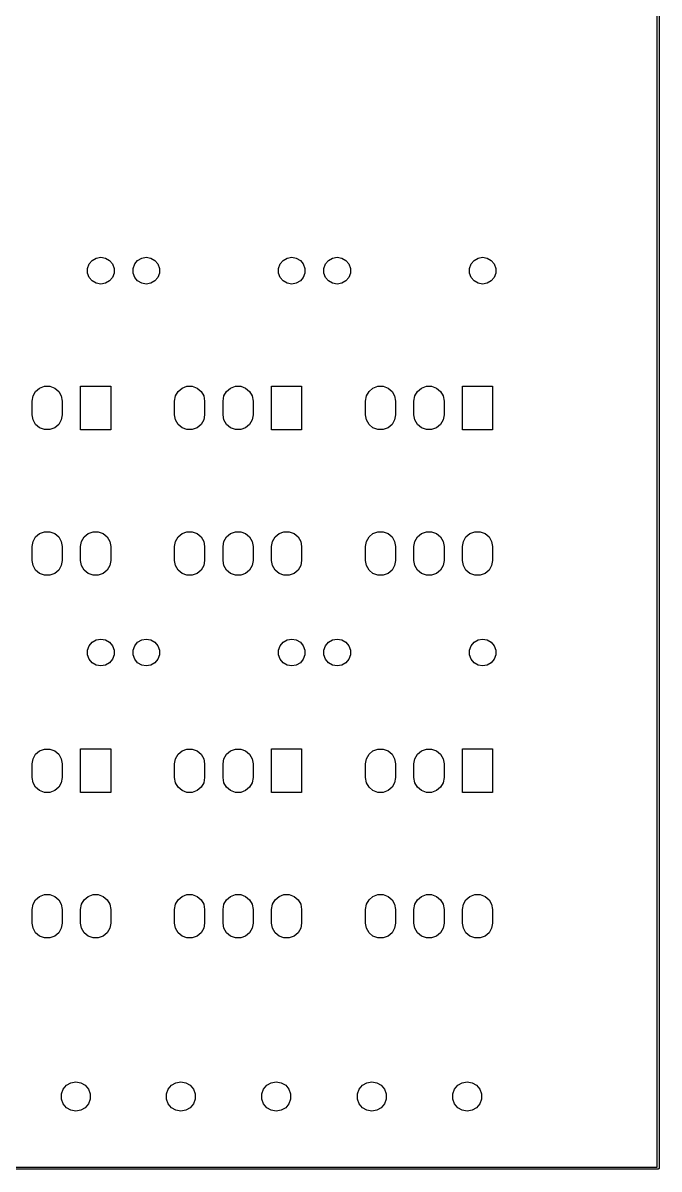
# Model space of a CAD drawing. Extents: x 10 to 287, y -200 to -10.
# Drawn here: x 178.7 to 212.1, y -130.1 to -70 of the extents above; entities that cross this region are included whole.
import ezdxf

# ---------------------------------------------------------------- set-up
doc = ezdxf.new("R2010")
doc.units = 0
doc.header["$MEASUREMENT"] = 0
doc.layers.add('BLACK', color=7, linetype='CONTINUOUS')

msp = doc.modelspace()

# ---------------------------------------------------------------- linework, layer by layer
at = {"layer": 'Black'}
for p, q in [((212.05, -30), (212.05, -130)), ((211.95, -129.95), (211.95, -30.05)), ((182.119, -82.8782), (182.203, -82.6494)), ((182.203, -82.6494), (182.359, -82.4629)), ((182.359, -82.4629), (182.57, -82.3411)), ((182.57, -82.3411), (182.81, -82.2988)), ((182.81, -82.2988), (183.05, -82.3411)), ((183.05, -82.3411), (183.261, -82.4629)), ((183.261, -82.4629), (183.417, -82.6494)), ((183.417, -82.6494), (183.501, -82.8782)), ((184.499, -82.8782), (184.583, -82.6494)), ((184.583, -82.6494), (184.739, -82.4629)), ((184.739, -82.4629), (184.95, -82.3411)), ((184.95, -82.3411), (185.19, -82.2988)), ((185.19, -82.2988), (185.43, -82.3411)), ((185.43, -82.3411), (185.641, -82.4629)), ((185.641, -82.4629), (185.797, -82.6494)), ((185.797, -82.6494), (185.881, -82.8782)), ((192.119, -82.8782), (192.203, -82.6494)), ((192.203, -82.6494), (192.359, -82.4629)), ((192.359, -82.4629), (192.57, -82.3411)), ((192.57, -82.3411), (192.81, -82.2988)), ((192.81, -82.2988), (193.05, -82.3411)), ((193.05, -82.3411), (193.261, -82.4629)), ((193.261, -82.4629), (193.417, -82.6494)), ((193.417, -82.6494), (193.501, -82.8782)), ((194.499, -82.8782), (194.583, -82.6494)), ((194.583, -82.6494), (194.739, -82.4629)), ((194.739, -82.4629), (194.95, -82.3411)), ((194.95, -82.3411), (195.19, -82.2988)), ((195.19, -82.2988), (195.43, -82.3411)), ((195.43, -82.3411), (195.641, -82.4629)), ((195.641, -82.4629), (195.797, -82.6494)), ((195.797, -82.6494), (195.881, -82.8782)), ((202.119, -82.8782), (202.203, -82.6494)), ((202.203, -82.6494), (202.359, -82.4629)), ((202.359, -82.4629), (202.57, -82.3411)), ((202.57, -82.3411), (202.81, -82.2988)), ((202.81, -82.2988), (203.05, -82.3411)), ((203.05, -82.3411), (203.261, -82.4629)), ((203.261, -82.4629), (203.417, -82.6494)), ((203.417, -82.6494), (203.501, -82.8782)), ((182.119, -83.1218), (182.119, -82.8782)), ((182.203, -83.3506), (182.119, -83.1218)), ((182.359, -83.5371), (182.203, -83.3506)), ((183.417, -83.3506), (183.261, -83.5371)), ((183.501, -83.1218), (183.417, -83.3506)), ((183.501, -82.8782), (183.501, -83.1218)), ((184.499, -83.1218), (184.499, -82.8782)), ((184.583, -83.3506), (184.499, -83.1218)), ((184.739, -83.5371), (184.583, -83.3506)), ((185.797, -83.3506), (185.641, -83.5371)), ((185.881, -83.1218), (185.797, -83.3506)), ((185.881, -82.8782), (185.881, -83.1218)), ((192.119, -83.1218), (192.119, -82.8782)), ((192.203, -83.3506), (192.119, -83.1218)), ((192.359, -83.5371), (192.203, -83.3506)), ((193.417, -83.3506), (193.261, -83.5371)), ((193.501, -83.1218), (193.417, -83.3506)), ((193.501, -82.8782), (193.501, -83.1218)), ((194.499, -83.1218), (194.499, -82.8782)), ((194.583, -83.3506), (194.499, -83.1218)), ((194.739, -83.5371), (194.583, -83.3506)), ((195.797, -83.3506), (195.641, -83.5371)), ((195.881, -83.1218), (195.797, -83.3506)), ((195.881, -82.8782), (195.881, -83.1218)), ((202.119, -83.1218), (202.119, -82.8782)), ((202.203, -83.3506), (202.119, -83.1218)), ((202.359, -83.5371), (202.203, -83.3506)), ((203.417, -83.3506), (203.261, -83.5371)), ((203.501, -83.1218), (203.417, -83.3506)), ((203.501, -82.8782), (203.501, -83.1218)), ((182.57, -83.6589), (182.359, -83.5371)), ((182.81, -83.7012), (182.57, -83.6589)), ((183.05, -83.6589), (182.81, -83.7012)), ((183.261, -83.5371), (183.05, -83.6589)), ((184.95, -83.6589), (184.739, -83.5371)), ((185.19, -83.7012), (184.95, -83.6589)), ((185.43, -83.6589), (185.19, -83.7012)), ((185.641, -83.5371), (185.43, -83.6589)), ((192.57, -83.6589), (192.359, -83.5371)), ((192.81, -83.7012), (192.57, -83.6589)), ((193.05, -83.6589), (192.81, -83.7012)), ((193.261, -83.5371), (193.05, -83.6589)), ((194.95, -83.6589), (194.739, -83.5371)), ((195.19, -83.7012), (194.95, -83.6589)), ((195.43, -83.6589), (195.19, -83.7012)), ((195.641, -83.5371), (195.43, -83.6589)), ((202.57, -83.6589), (202.359, -83.5371)), ((202.81, -83.7012), (202.57, -83.6589)), ((203.05, -83.6589), (202.81, -83.7012)), ((203.261, -83.5371), (203.05, -83.6589)), ((179.26, -89.5607), (179.397, -89.3239)), ((179.397, -89.3239), (179.606, -89.1481)), ((179.606, -89.1481), (179.863, -89.0546)), ((179.863, -89.0546), (180.137, -89.0546)), ((180.137, -89.0546), (180.394, -89.1481)), ((180.394, -89.1481), (180.603, -89.3239)), ((180.603, -89.3239), (180.74, -89.5607)), ((181.753, -91.333), (181.753, -89.047)), ((181.753, -89.047), (183.327, -89.047)), ((183.327, -89.047), (183.327, -91.333)), ((186.72, -89.5607), (186.857, -89.3239)), ((186.857, -89.3239), (187.066, -89.1481)), ((187.066, -89.1481), (187.323, -89.0546)), ((187.323, -89.0546), (187.597, -89.0546)), ((187.597, -89.0546), (187.854, -89.1481)), ((187.854, -89.1481), (188.063, -89.3239)), ((188.063, -89.3239), (188.2, -89.5607)), ((189.26, -89.5607), (189.397, -89.3239)), ((189.397, -89.3239), (189.606, -89.1481)), ((189.606, -89.1481), (189.863, -89.0546)), ((189.863, -89.0546), (190.137, -89.0546)), ((190.137, -89.0546), (190.394, -89.1481)), ((190.394, -89.1481), (190.603, -89.3239)), ((190.603, -89.3239), (190.74, -89.5607)), ((191.753, -91.333), (191.753, -89.047)), ((191.753, -89.047), (193.327, -89.047)), ((193.327, -89.047), (193.327, -91.333)), ((196.72, -89.5607), (196.857, -89.3239)), ((196.857, -89.3239), (197.066, -89.1481)), ((197.066, -89.1481), (197.323, -89.0546)), ((197.323, -89.0546), (197.597, -89.0546)), ((197.597, -89.0546), (197.854, -89.1481)), ((197.854, -89.1481), (198.063, -89.3239)), ((198.063, -89.3239), (198.2, -89.5607)), ((199.26, -89.5607), (199.397, -89.3239)), ((199.397, -89.3239), (199.606, -89.1481)), ((199.606, -89.1481), (199.863, -89.0546)), ((199.863, -89.0546), (200.137, -89.0546)), ((200.137, -89.0546), (200.394, -89.1481)), ((200.394, -89.1481), (200.603, -89.3239)), ((200.603, -89.3239), (200.74, -89.5607)), ((201.753, -91.333), (201.753, -89.047)), ((201.753, -89.047), (203.327, -89.047)), ((203.327, -89.047), (203.327, -91.333)), ((179.213, -89.83), (179.26, -89.5607)), ((179.213, -90.55), (179.213, -89.83)), ((180.74, -89.5607), (180.787, -89.83)), ((180.787, -89.83), (180.787, -90.55)), ((186.673, -89.83), (186.72, -89.5607)), ((186.673, -90.55), (186.673, -89.83)), ((188.2, -89.5607), (188.247, -89.83)), ((188.247, -89.83), (188.247, -90.55)), ((189.213, -89.83), (189.26, -89.5607)), ((189.213, -90.55), (189.213, -89.83)), ((190.74, -89.5607), (190.787, -89.83)), ((190.787, -89.83), (190.787, -90.55)), ((196.673, -89.83), (196.72, -89.5607)), ((196.673, -90.55), (196.673, -89.83)), ((198.2, -89.5607), (198.247, -89.83)), ((198.247, -89.83), (198.247, -90.55)), ((199.213, -89.83), (199.26, -89.5607)), ((199.213, -90.55), (199.213, -89.83)), ((200.74, -89.5607), (200.787, -89.83)), ((200.787, -89.83), (200.787, -90.55)), ((179.26, -90.8193), (179.213, -90.55)), ((180.787, -90.55), (180.74, -90.8193)), ((186.72, -90.8193), (186.673, -90.55)), ((188.247, -90.55), (188.2, -90.8193)), ((189.26, -90.8193), (189.213, -90.55)), ((190.787, -90.55), (190.74, -90.8193)), ((196.72, -90.8193), (196.673, -90.55)), ((198.247, -90.55), (198.2, -90.8193)), ((199.26, -90.8193), (199.213, -90.55)), ((200.787, -90.55), (200.74, -90.8193)), ((179.397, -91.0561), (179.26, -90.8193)), ((179.606, -91.2319), (179.397, -91.0561)), ((179.863, -91.3254), (179.606, -91.2319)), ((180.394, -91.2319), (180.137, -91.3254)), ((180.603, -91.0561), (180.394, -91.2319)), ((180.74, -90.8193), (180.603, -91.0561)), ((186.857, -91.0561), (186.72, -90.8193)), ((187.066, -91.2319), (186.857, -91.0561)), ((187.323, -91.3254), (187.066, -91.2319)), ((187.854, -91.2319), (187.597, -91.3254)), ((188.063, -91.0561), (187.854, -91.2319)), ((188.2, -90.8193), (188.063, -91.0561)), ((189.397, -91.0561), (189.26, -90.8193)), ((189.606, -91.2319), (189.397, -91.0561)), ((189.863, -91.3254), (189.606, -91.2319)), ((190.394, -91.2319), (190.137, -91.3254)), ((190.603, -91.0561), (190.394, -91.2319)), ((190.74, -90.8193), (190.603, -91.0561)), ((196.857, -91.0561), (196.72, -90.8193)), ((197.066, -91.2319), (196.857, -91.0561)), ((197.323, -91.3254), (197.066, -91.2319)), ((197.854, -91.2319), (197.597, -91.3254)), ((198.063, -91.0561), (197.854, -91.2319)), ((198.2, -90.8193), (198.063, -91.0561)), ((199.397, -91.0561), (199.26, -90.8193)), ((199.606, -91.2319), (199.397, -91.0561)), ((199.863, -91.3254), (199.606, -91.2319)), ((200.394, -91.2319), (200.137, -91.3254)), ((200.603, -91.0561), (200.394, -91.2319)), ((200.74, -90.8193), (200.603, -91.0561)), ((180.137, -91.3254), (179.863, -91.3254)), ((183.327, -91.333), (181.753, -91.333)), ((187.597, -91.3254), (187.323, -91.3254)), ((190.137, -91.3254), (189.863, -91.3254)), ((193.327, -91.333), (191.753, -91.333)), ((197.597, -91.3254), (197.323, -91.3254)), ((200.137, -91.3254), (199.863, -91.3254)), ((203.327, -91.333), (201.753, -91.333)), ((179.213, -97.45), (179.26, -97.1807)), ((179.26, -97.1807), (179.397, -96.9439)), ((179.397, -96.9439), (179.606, -96.7681)), ((179.606, -96.7681), (179.863, -96.6746)), ((179.863, -96.6746), (180.137, -96.6746)), ((180.137, -96.6746), (180.394, -96.7681)), ((180.394, -96.7681), (180.603, -96.9439)), ((180.603, -96.9439), (180.74, -97.1807)), ((180.74, -97.1807), (180.787, -97.45)), ((181.753, -97.45), (181.8, -97.1807)), ((181.8, -97.1807), (181.937, -96.9439)), ((181.937, -96.9439), (182.146, -96.7681)), ((182.146, -96.7681), (182.403, -96.6746)), ((182.403, -96.6746), (182.677, -96.6746)), ((182.677, -96.6746), (182.934, -96.7681)), ((182.934, -96.7681), (183.143, -96.9439)), ((183.143, -96.9439), (183.28, -97.1807)), ((183.28, -97.1807), (183.327, -97.45)), ((186.673, -97.45), (186.72, -97.1807)), ((186.72, -97.1807), (186.857, -96.9439)), ((186.857, -96.9439), (187.066, -96.7681)), ((187.066, -96.7681), (187.323, -96.6746)), ((187.323, -96.6746), (187.597, -96.6746)), ((187.597, -96.6746), (187.854, -96.7681)), ((187.854, -96.7681), (188.063, -96.9439)), ((188.063, -96.9439), (188.2, -97.1807)), ((188.2, -97.1807), (188.247, -97.45)), ((189.213, -97.45), (189.26, -97.1807)), ((189.26, -97.1807), (189.397, -96.9439)), ((189.397, -96.9439), (189.606, -96.7681)), ((189.606, -96.7681), (189.863, -96.6746)), ((189.863, -96.6746), (190.137, -96.6746)), ((190.137, -96.6746), (190.394, -96.7681)), ((190.394, -96.7681), (190.603, -96.9439)), ((190.603, -96.9439), (190.74, -97.1807)), ((190.74, -97.1807), (190.787, -97.45)), ((191.753, -97.45), (191.8, -97.1807)), ((191.8, -97.1807), (191.937, -96.9439)), ((191.937, -96.9439), (192.146, -96.7681)), ((192.146, -96.7681), (192.403, -96.6746)), ((192.403, -96.6746), (192.677, -96.6746)), ((192.677, -96.6746), (192.934, -96.7681)), ((192.934, -96.7681), (193.143, -96.9439)), ((193.143, -96.9439), (193.28, -97.1807)), ((193.28, -97.1807), (193.327, -97.45)), ((196.673, -97.45), (196.72, -97.1807)), ((196.72, -97.1807), (196.857, -96.9439)), ((196.857, -96.9439), (197.066, -96.7681)), ((197.066, -96.7681), (197.323, -96.6746)), ((197.323, -96.6746), (197.597, -96.6746)), ((197.597, -96.6746), (197.854, -96.7681)), ((197.854, -96.7681), (198.063, -96.9439)), ((198.063, -96.9439), (198.2, -97.1807)), ((198.2, -97.1807), (198.247, -97.45)), ((199.213, -97.45), (199.26, -97.1807)), ((199.26, -97.1807), (199.397, -96.9439)), ((199.397, -96.9439), (199.606, -96.7681)), ((199.606, -96.7681), (199.863, -96.6746)), ((199.863, -96.6746), (200.137, -96.6746)), ((200.137, -96.6746), (200.394, -96.7681)), ((200.394, -96.7681), (200.603, -96.9439)), ((200.603, -96.9439), (200.74, -97.1807)), ((200.74, -97.1807), (200.787, -97.45)), ((201.753, -97.45), (201.8, -97.1807)), ((201.8, -97.1807), (201.937, -96.9439)), ((201.937, -96.9439), (202.146, -96.7681)), ((202.146, -96.7681), (202.403, -96.6746)), ((202.403, -96.6746), (202.677, -96.6746)), ((202.677, -96.6746), (202.934, -96.7681)), ((202.934, -96.7681), (203.143, -96.9439)), ((203.143, -96.9439), (203.28, -97.1807)), ((203.28, -97.1807), (203.327, -97.45)), ((179.213, -98.17), (179.213, -97.45)), ((180.787, -97.45), (180.787, -98.17)), ((181.753, -98.17), (181.753, -97.45)), ((183.327, -97.45), (183.327, -98.17)), ((186.673, -98.17), (186.673, -97.45)), ((188.247, -97.45), (188.247, -98.17)), ((189.213, -98.17), (189.213, -97.45)), ((190.787, -97.45), (190.787, -98.17)), ((191.753, -98.17), (191.753, -97.45)), ((193.327, -97.45), (193.327, -98.17)), ((196.673, -98.17), (196.673, -97.45)), ((198.247, -97.45), (198.247, -98.17)), ((199.213, -98.17), (199.213, -97.45)), ((200.787, -97.45), (200.787, -98.17)), ((201.753, -98.17), (201.753, -97.45)), ((203.327, -97.45), (203.327, -98.17)), ((179.26, -98.4393), (179.213, -98.17)), ((179.397, -98.6761), (179.26, -98.4393)), ((180.74, -98.4393), (180.603, -98.6761)), ((180.787, -98.17), (180.74, -98.4393)), ((181.8, -98.4393), (181.753, -98.17)), ((181.937, -98.6761), (181.8, -98.4393)), ((183.28, -98.4393), (183.143, -98.6761)), ((183.327, -98.17), (183.28, -98.4393)), ((186.72, -98.4393), (186.673, -98.17)), ((186.857, -98.6761), (186.72, -98.4393)), ((188.2, -98.4393), (188.063, -98.6761)), ((188.247, -98.17), (188.2, -98.4393)), ((189.26, -98.4393), (189.213, -98.17)), ((189.397, -98.6761), (189.26, -98.4393)), ((190.74, -98.4393), (190.603, -98.6761)), ((190.787, -98.17), (190.74, -98.4393)), ((191.8, -98.4393), (191.753, -98.17)), ((191.937, -98.6761), (191.8, -98.4393)), ((193.28, -98.4393), (193.143, -98.6761)), ((193.327, -98.17), (193.28, -98.4393)), ((196.72, -98.4393), (196.673, -98.17)), ((196.857, -98.6761), (196.72, -98.4393)), ((198.2, -98.4393), (198.063, -98.6761)), ((198.247, -98.17), (198.2, -98.4393)), ((199.26, -98.4393), (199.213, -98.17)), ((199.397, -98.6761), (199.26, -98.4393)), ((200.74, -98.4393), (200.603, -98.6761)), ((200.787, -98.17), (200.74, -98.4393)), ((201.8, -98.4393), (201.753, -98.17)), ((201.937, -98.6761), (201.8, -98.4393)), ((203.28, -98.4393), (203.143, -98.6761)), ((203.327, -98.17), (203.28, -98.4393)), ((179.606, -98.8519), (179.397, -98.6761)), ((179.863, -98.9454), (179.606, -98.8519)), ((180.137, -98.9454), (179.863, -98.9454)), ((180.394, -98.8519), (180.137, -98.9454)), ((180.603, -98.6761), (180.394, -98.8519)), ((182.146, -98.8519), (181.937, -98.6761)), ((182.403, -98.9454), (182.146, -98.8519)), ((182.677, -98.9454), (182.403, -98.9454)), ((182.934, -98.8519), (182.677, -98.9454)), ((183.143, -98.6761), (182.934, -98.8519)), ((187.066, -98.8519), (186.857, -98.6761)), ((187.323, -98.9454), (187.066, -98.8519)), ((187.597, -98.9454), (187.323, -98.9454)), ((187.854, -98.8519), (187.597, -98.9454)), ((188.063, -98.6761), (187.854, -98.8519)), ((189.606, -98.8519), (189.397, -98.6761)), ((189.863, -98.9454), (189.606, -98.8519)), ((190.137, -98.9454), (189.863, -98.9454)), ((190.394, -98.8519), (190.137, -98.9454)), ((190.603, -98.6761), (190.394, -98.8519)), ((192.146, -98.8519), (191.937, -98.6761)), ((192.403, -98.9454), (192.146, -98.8519)), ((192.677, -98.9454), (192.403, -98.9454)), ((192.934, -98.8519), (192.677, -98.9454)), ((193.143, -98.6761), (192.934, -98.8519)), ((197.066, -98.8519), (196.857, -98.6761)), ((197.323, -98.9454), (197.066, -98.8519)), ((197.597, -98.9454), (197.323, -98.9454)), ((197.854, -98.8519), (197.597, -98.9454)), ((198.063, -98.6761), (197.854, -98.8519)), ((199.606, -98.8519), (199.397, -98.6761)), ((199.863, -98.9454), (199.606, -98.8519)), ((200.137, -98.9454), (199.863, -98.9454)), ((200.394, -98.8519), (200.137, -98.9454)), ((200.603, -98.6761), (200.394, -98.8519)), ((202.146, -98.8519), (201.937, -98.6761)), ((202.403, -98.9454), (202.146, -98.8519)), ((202.677, -98.9454), (202.403, -98.9454)), ((202.934, -98.8519), (202.677, -98.9454)), ((203.143, -98.6761), (202.934, -98.8519)), ((182.203, -102.649), (182.359, -102.463)), ((182.359, -102.463), (182.57, -102.341)), ((182.57, -102.341), (182.81, -102.299)), ((182.81, -102.299), (183.05, -102.341)), ((183.05, -102.341), (183.261, -102.463)), ((183.261, -102.463), (183.417, -102.649)), ((184.583, -102.649), (184.739, -102.463)), ((184.739, -102.463), (184.95, -102.341)), ((184.95, -102.341), (185.19, -102.299)), ((185.19, -102.299), (185.43, -102.341)), ((185.43, -102.341), (185.641, -102.463)), ((185.641, -102.463), (185.797, -102.649)), ((192.203, -102.649), (192.359, -102.463)), ((192.359, -102.463), (192.57, -102.341)), ((192.57, -102.341), (192.81, -102.299)), ((192.81, -102.299), (193.05, -102.341)), ((193.05, -102.341), (193.261, -102.463)), ((193.261, -102.463), (193.417, -102.649)), ((194.583, -102.649), (194.739, -102.463)), ((194.739, -102.463), (194.95, -102.341)), ((194.95, -102.341), (195.19, -102.299)), ((195.19, -102.299), (195.43, -102.341)), ((195.43, -102.341), (195.641, -102.463)), ((195.641, -102.463), (195.797, -102.649)), ((202.203, -102.649), (202.359, -102.463)), ((202.359, -102.463), (202.57, -102.341)), ((202.57, -102.341), (202.81, -102.299)), ((202.81, -102.299), (203.05, -102.341)), ((203.05, -102.341), (203.261, -102.463)), ((203.261, -102.463), (203.417, -102.649)), ((182.119, -102.878), (182.203, -102.649)), ((182.119, -103.122), (182.119, -102.878)), ((182.203, -103.351), (182.119, -103.122)), ((183.417, -102.649), (183.501, -102.878)), ((183.501, -103.122), (183.417, -103.351)), ((183.501, -102.878), (183.501, -103.122)), ((184.499, -102.878), (184.583, -102.649)), ((184.499, -103.122), (184.499, -102.878)), ((184.583, -103.351), (184.499, -103.122)), ((185.797, -102.649), (185.881, -102.878)), ((185.881, -103.122), (185.797, -103.351)), ((185.881, -102.878), (185.881, -103.122)), ((192.119, -102.878), (192.203, -102.649)), ((192.119, -103.122), (192.119, -102.878)), ((192.203, -103.351), (192.119, -103.122)), ((193.417, -102.649), (193.501, -102.878)), ((193.501, -103.122), (193.417, -103.351)), ((193.501, -102.878), (193.501, -103.122)), ((194.499, -102.878), (194.583, -102.649)), ((194.499, -103.122), (194.499, -102.878)), ((194.583, -103.351), (194.499, -103.122)), ((195.797, -102.649), (195.881, -102.878)), ((195.881, -103.122), (195.797, -103.351)), ((195.881, -102.878), (195.881, -103.122)), ((202.119, -102.878), (202.203, -102.649)), ((202.119, -103.122), (202.119, -102.878)), ((202.203, -103.351), (202.119, -103.122)), ((203.417, -102.649), (203.501, -102.878)), ((203.501, -103.122), (203.417, -103.351)), ((203.501, -102.878), (203.501, -103.122)), ((182.359, -103.537), (182.203, -103.351)), ((182.57, -103.659), (182.359, -103.537)), ((182.81, -103.701), (182.57, -103.659)), ((183.05, -103.659), (182.81, -103.701)), ((183.261, -103.537), (183.05, -103.659)), ((183.417, -103.351), (183.261, -103.537)), ((184.739, -103.537), (184.583, -103.351)), ((184.95, -103.659), (184.739, -103.537)), ((185.19, -103.701), (184.95, -103.659)), ((185.43, -103.659), (185.19, -103.701)), ((185.641, -103.537), (185.43, -103.659)), ((185.797, -103.351), (185.641, -103.537)), ((192.359, -103.537), (192.203, -103.351)), ((192.57, -103.659), (192.359, -103.537)), ((192.81, -103.701), (192.57, -103.659)), ((193.05, -103.659), (192.81, -103.701)), ((193.261, -103.537), (193.05, -103.659)), ((193.417, -103.351), (193.261, -103.537)), ((194.739, -103.537), (194.583, -103.351)), ((194.95, -103.659), (194.739, -103.537)), ((195.19, -103.701), (194.95, -103.659)), ((195.43, -103.659), (195.19, -103.701)), ((195.641, -103.537), (195.43, -103.659)), ((195.797, -103.351), (195.641, -103.537)), ((202.359, -103.537), (202.203, -103.351)), ((202.57, -103.659), (202.359, -103.537)), ((202.81, -103.701), (202.57, -103.659)), ((203.05, -103.659), (202.81, -103.701)), ((203.261, -103.537), (203.05, -103.659)), ((203.417, -103.351), (203.261, -103.537)), ((179.213, -108.83), (179.26, -108.561)), ((179.26, -108.561), (179.397, -108.324)), ((179.397, -108.324), (179.606, -108.148)), ((179.606, -108.148), (179.863, -108.055)), ((179.863, -108.055), (180.137, -108.055)), ((180.137, -108.055), (180.394, -108.148)), ((180.394, -108.148), (180.603, -108.324)), ((180.603, -108.324), (180.74, -108.561)), ((180.74, -108.561), (180.787, -108.83)), ((181.753, -110.333), (181.753, -108.047)), ((181.753, -108.047), (183.327, -108.047)), ((183.327, -108.047), (183.327, -110.333)), ((186.673, -108.83), (186.72, -108.561)), ((186.72, -108.561), (186.857, -108.324)), ((186.857, -108.324), (187.066, -108.148)), ((187.066, -108.148), (187.323, -108.055)), ((187.323, -108.055), (187.597, -108.055)), ((187.597, -108.055), (187.854, -108.148)), ((187.854, -108.148), (188.063, -108.324)), ((188.063, -108.324), (188.2, -108.561)), ((188.2, -108.561), (188.247, -108.83)), ((189.213, -108.83), (189.26, -108.561)), ((189.26, -108.561), (189.397, -108.324)), ((189.397, -108.324), (189.606, -108.148)), ((189.606, -108.148), (189.863, -108.055)), ((189.863, -108.055), (190.137, -108.055)), ((190.137, -108.055), (190.394, -108.148)), ((190.394, -108.148), (190.603, -108.324)), ((190.603, -108.324), (190.74, -108.561)), ((190.74, -108.561), (190.787, -108.83)), ((191.753, -110.333), (191.753, -108.047)), ((191.753, -108.047), (193.327, -108.047)), ((193.327, -108.047), (193.327, -110.333)), ((196.673, -108.83), (196.72, -108.561)), ((196.72, -108.561), (196.857, -108.324)), ((196.857, -108.324), (197.066, -108.148)), ((197.066, -108.148), (197.323, -108.055)), ((197.323, -108.055), (197.597, -108.055)), ((197.597, -108.055), (197.854, -108.148)), ((197.854, -108.148), (198.063, -108.324)), ((198.063, -108.324), (198.2, -108.561)), ((198.2, -108.561), (198.247, -108.83)), ((199.213, -108.83), (199.26, -108.561)), ((199.26, -108.561), (199.397, -108.324)), ((199.397, -108.324), (199.606, -108.148)), ((199.606, -108.148), (199.863, -108.055)), ((199.863, -108.055), (200.137, -108.055)), ((200.137, -108.055), (200.394, -108.148)), ((200.394, -108.148), (200.603, -108.324)), ((200.603, -108.324), (200.74, -108.561)), ((200.74, -108.561), (200.787, -108.83)), ((201.753, -110.333), (201.753, -108.047)), ((201.753, -108.047), (203.327, -108.047)), ((203.327, -108.047), (203.327, -110.333)), ((179.213, -109.55), (179.213, -108.83)), ((180.787, -108.83), (180.787, -109.55)), ((186.673, -109.55), (186.673, -108.83)), ((188.247, -108.83), (188.247, -109.55)), ((189.213, -109.55), (189.213, -108.83)), ((190.787, -108.83), (190.787, -109.55)), ((196.673, -109.55), (196.673, -108.83)), ((198.247, -108.83), (198.247, -109.55)), ((199.213, -109.55), (199.213, -108.83)), ((200.787, -108.83), (200.787, -109.55)), ((179.26, -109.819), (179.213, -109.55)), ((179.397, -110.056), (179.26, -109.819)), ((180.74, -109.819), (180.603, -110.056)), ((180.787, -109.55), (180.74, -109.819)), ((186.72, -109.819), (186.673, -109.55)), ((186.857, -110.056), (186.72, -109.819)), ((188.2, -109.819), (188.063, -110.056)), ((188.247, -109.55), (188.2, -109.819)), ((189.26, -109.819), (189.213, -109.55)), ((189.397, -110.056), (189.26, -109.819)), ((190.74, -109.819), (190.603, -110.056)), ((190.787, -109.55), (190.74, -109.819)), ((196.72, -109.819), (196.673, -109.55)), ((196.857, -110.056), (196.72, -109.819)), ((198.2, -109.819), (198.063, -110.056)), ((198.247, -109.55), (198.2, -109.819)), ((199.26, -109.819), (199.213, -109.55)), ((199.397, -110.056), (199.26, -109.819)), ((200.74, -109.819), (200.603, -110.056)), ((200.787, -109.55), (200.74, -109.819)), ((179.606, -110.232), (179.397, -110.056)), ((179.863, -110.325), (179.606, -110.232)), ((180.137, -110.325), (179.863, -110.325)), ((180.394, -110.232), (180.137, -110.325)), ((180.603, -110.056), (180.394, -110.232)), ((183.327, -110.333), (181.753, -110.333)), ((187.066, -110.232), (186.857, -110.056)), ((187.323, -110.325), (187.066, -110.232)), ((187.597, -110.325), (187.323, -110.325)), ((187.854, -110.232), (187.597, -110.325)), ((188.063, -110.056), (187.854, -110.232)), ((189.606, -110.232), (189.397, -110.056)), ((189.863, -110.325), (189.606, -110.232)), ((190.137, -110.325), (189.863, -110.325)), ((190.394, -110.232), (190.137, -110.325)), ((190.603, -110.056), (190.394, -110.232)), ((193.327, -110.333), (191.753, -110.333)), ((197.066, -110.232), (196.857, -110.056)), ((197.323, -110.325), (197.066, -110.232)), ((197.597, -110.325), (197.323, -110.325)), ((197.854, -110.232), (197.597, -110.325)), ((198.063, -110.056), (197.854, -110.232)), ((199.606, -110.232), (199.397, -110.056)), ((199.863, -110.325), (199.606, -110.232)), ((200.137, -110.325), (199.863, -110.325)), ((200.394, -110.232), (200.137, -110.325)), ((200.603, -110.056), (200.394, -110.232)), ((203.327, -110.333), (201.753, -110.333)), ((179.397, -115.944), (179.606, -115.768)), ((179.606, -115.768), (179.863, -115.675)), ((179.863, -115.675), (180.137, -115.675)), ((180.137, -115.675), (180.394, -115.768)), ((180.394, -115.768), (180.603, -115.944)), ((181.937, -115.944), (182.146, -115.768)), ((182.146, -115.768), (182.403, -115.675)), ((182.403, -115.675), (182.677, -115.675)), ((182.677, -115.675), (182.934, -115.768)), ((182.934, -115.768), (183.143, -115.944)), ((186.857, -115.944), (187.066, -115.768)), ((187.066, -115.768), (187.323, -115.675)), ((187.323, -115.675), (187.597, -115.675)), ((187.597, -115.675), (187.854, -115.768)), ((187.854, -115.768), (188.063, -115.944)), ((189.397, -115.944), (189.606, -115.768)), ((189.606, -115.768), (189.863, -115.675)), ((189.863, -115.675), (190.137, -115.675)), ((190.137, -115.675), (190.394, -115.768)), ((190.394, -115.768), (190.603, -115.944)), ((191.937, -115.944), (192.146, -115.768)), ((192.146, -115.768), (192.403, -115.675)), ((192.403, -115.675), (192.677, -115.675)), ((192.677, -115.675), (192.934, -115.768)), ((192.934, -115.768), (193.143, -115.944)), ((196.857, -115.944), (197.066, -115.768)), ((197.066, -115.768), (197.323, -115.675)), ((197.323, -115.675), (197.597, -115.675)), ((197.597, -115.675), (197.854, -115.768)), ((197.854, -115.768), (198.063, -115.944)), ((199.397, -115.944), (199.606, -115.768)), ((199.606, -115.768), (199.863, -115.675)), ((199.863, -115.675), (200.137, -115.675)), ((200.137, -115.675), (200.394, -115.768)), ((200.394, -115.768), (200.603, -115.944)), ((201.937, -115.944), (202.146, -115.768)), ((202.146, -115.768), (202.403, -115.675)), ((202.403, -115.675), (202.677, -115.675)), ((202.677, -115.675), (202.934, -115.768)), ((202.934, -115.768), (203.143, -115.944)), ((179.213, -116.45), (179.26, -116.181)), ((179.26, -116.181), (179.397, -115.944)), ((180.603, -115.944), (180.74, -116.181)), ((180.74, -116.181), (180.787, -116.45)), ((181.753, -116.45), (181.8, -116.181)), ((181.8, -116.181), (181.937, -115.944)), ((183.143, -115.944), (183.28, -116.181)), ((183.28, -116.181), (183.327, -116.45)), ((186.673, -116.45), (186.72, -116.181)), ((186.72, -116.181), (186.857, -115.944)), ((188.063, -115.944), (188.2, -116.181)), ((188.2, -116.181), (188.247, -116.45)), ((189.213, -116.45), (189.26, -116.181)), ((189.26, -116.181), (189.397, -115.944)), ((190.603, -115.944), (190.74, -116.181)), ((190.74, -116.181), (190.787, -116.45)), ((191.753, -116.45), (191.8, -116.181)), ((191.8, -116.181), (191.937, -115.944)), ((193.143, -115.944), (193.28, -116.181)), ((193.28, -116.181), (193.327, -116.45)), ((196.673, -116.45), (196.72, -116.181)), ((196.72, -116.181), (196.857, -115.944)), ((198.063, -115.944), (198.2, -116.181)), ((198.2, -116.181), (198.247, -116.45)), ((199.213, -116.45), (199.26, -116.181)), ((199.26, -116.181), (199.397, -115.944)), ((200.603, -115.944), (200.74, -116.181)), ((200.74, -116.181), (200.787, -116.45)), ((201.753, -116.45), (201.8, -116.181)), ((201.8, -116.181), (201.937, -115.944)), ((203.143, -115.944), (203.28, -116.181)), ((203.28, -116.181), (203.327, -116.45)), ((179.213, -117.17), (179.213, -116.45)), ((180.787, -116.45), (180.787, -117.17)), ((181.753, -117.17), (181.753, -116.45)), ((183.327, -116.45), (183.327, -117.17)), ((186.673, -117.17), (186.673, -116.45)), ((188.247, -116.45), (188.247, -117.17)), ((189.213, -117.17), (189.213, -116.45)), ((190.787, -116.45), (190.787, -117.17)), ((191.753, -117.17), (191.753, -116.45)), ((193.327, -116.45), (193.327, -117.17)), ((196.673, -117.17), (196.673, -116.45)), ((198.247, -116.45), (198.247, -117.17)), ((199.213, -117.17), (199.213, -116.45)), ((200.787, -116.45), (200.787, -117.17)), ((201.753, -117.17), (201.753, -116.45)), ((203.327, -116.45), (203.327, -117.17)), ((179.26, -117.439), (179.213, -117.17)), ((179.397, -117.676), (179.26, -117.439)), ((180.74, -117.439), (180.603, -117.676)), ((180.787, -117.17), (180.74, -117.439)), ((181.8, -117.439), (181.753, -117.17)), ((181.937, -117.676), (181.8, -117.439)), ((183.28, -117.439), (183.143, -117.676)), ((183.327, -117.17), (183.28, -117.439)), ((186.72, -117.439), (186.673, -117.17)), ((186.857, -117.676), (186.72, -117.439)), ((188.2, -117.439), (188.063, -117.676)), ((188.247, -117.17), (188.2, -117.439)), ((189.26, -117.439), (189.213, -117.17)), ((189.397, -117.676), (189.26, -117.439)), ((190.74, -117.439), (190.603, -117.676)), ((190.787, -117.17), (190.74, -117.439)), ((191.8, -117.439), (191.753, -117.17)), ((191.937, -117.676), (191.8, -117.439)), ((193.28, -117.439), (193.143, -117.676)), ((193.327, -117.17), (193.28, -117.439)), ((196.72, -117.439), (196.673, -117.17)), ((196.857, -117.676), (196.72, -117.439)), ((198.2, -117.439), (198.063, -117.676)), ((198.247, -117.17), (198.2, -117.439)), ((199.26, -117.439), (199.213, -117.17)), ((199.397, -117.676), (199.26, -117.439)), ((200.74, -117.439), (200.603, -117.676)), ((200.787, -117.17), (200.74, -117.439)), ((201.8, -117.439), (201.753, -117.17)), ((201.937, -117.676), (201.8, -117.439)), ((203.28, -117.439), (203.143, -117.676)), ((203.327, -117.17), (203.28, -117.439)), ((179.606, -117.852), (179.397, -117.676)), ((179.863, -117.945), (179.606, -117.852)), ((180.137, -117.945), (179.863, -117.945)), ((180.394, -117.852), (180.137, -117.945)), ((180.603, -117.676), (180.394, -117.852)), ((182.146, -117.852), (181.937, -117.676)), ((182.403, -117.945), (182.146, -117.852)), ((182.677, -117.945), (182.403, -117.945)), ((182.934, -117.852), (182.677, -117.945)), ((183.143, -117.676), (182.934, -117.852)), ((187.066, -117.852), (186.857, -117.676)), ((187.323, -117.945), (187.066, -117.852)), ((187.597, -117.945), (187.323, -117.945)), ((187.854, -117.852), (187.597, -117.945)), ((188.063, -117.676), (187.854, -117.852)), ((189.606, -117.852), (189.397, -117.676)), ((189.863, -117.945), (189.606, -117.852)), ((190.137, -117.945), (189.863, -117.945)), ((190.394, -117.852), (190.137, -117.945)), ((190.603, -117.676), (190.394, -117.852)), ((192.146, -117.852), (191.937, -117.676)), ((192.403, -117.945), (192.146, -117.852)), ((192.677, -117.945), (192.403, -117.945)), ((192.934, -117.852), (192.677, -117.945)), ((193.143, -117.676), (192.934, -117.852)), ((197.066, -117.852), (196.857, -117.676)), ((197.323, -117.945), (197.066, -117.852)), ((197.597, -117.945), (197.323, -117.945)), ((197.854, -117.852), (197.597, -117.945)), ((198.063, -117.676), (197.854, -117.852)), ((199.606, -117.852), (199.397, -117.676)), ((199.863, -117.945), (199.606, -117.852)), ((200.137, -117.945), (199.863, -117.945)), ((200.394, -117.852), (200.137, -117.945)), ((200.603, -117.676), (200.394, -117.852)), ((202.146, -117.852), (201.937, -117.676)), ((202.403, -117.945), (202.146, -117.852)), ((202.677, -117.945), (202.403, -117.945)), ((202.934, -117.852), (202.677, -117.945)), ((203.143, -117.676), (202.934, -117.852)), ((180.747, -126.117), (180.838, -125.868)), ((180.838, -125.868), (181.008, -125.664)), ((181.008, -125.664), (181.238, -125.531)), ((181.238, -125.531), (181.5, -125.485)), ((181.5, -125.485), (181.762, -125.531)), ((181.762, -125.531), (181.992, -125.664)), ((181.992, -125.664), (182.162, -125.868)), ((182.162, -125.868), (182.253, -126.117)), ((186.247, -126.117), (186.338, -125.868)), ((186.338, -125.868), (186.508, -125.664)), ((186.508, -125.664), (186.738, -125.531)), ((186.738, -125.531), (187, -125.485)), ((187, -125.485), (187.262, -125.531)), ((187.262, -125.531), (187.492, -125.664)), ((187.492, -125.664), (187.662, -125.868)), ((187.662, -125.868), (187.753, -126.117)), ((191.247, -126.117), (191.338, -125.868)), ((191.338, -125.868), (191.508, -125.664)), ((191.508, -125.664), (191.738, -125.531)), ((191.738, -125.531), (192, -125.485)), ((192, -125.485), (192.262, -125.531)), ((192.262, -125.531), (192.492, -125.664)), ((192.492, -125.664), (192.662, -125.868)), ((192.662, -125.868), (192.753, -126.117)), ((196.247, -126.117), (196.338, -125.868)), ((196.338, -125.868), (196.508, -125.664)), ((196.508, -125.664), (196.738, -125.531)), ((196.738, -125.531), (197, -125.485)), ((197, -125.485), (197.262, -125.531)), ((197.262, -125.531), (197.492, -125.664)), ((197.492, -125.664), (197.662, -125.868)), ((197.662, -125.868), (197.753, -126.117)), ((201.247, -126.117), (201.338, -125.868)), ((201.338, -125.868), (201.508, -125.664)), ((201.508, -125.664), (201.738, -125.531)), ((201.738, -125.531), (202, -125.485)), ((202, -125.485), (202.262, -125.531)), ((202.262, -125.531), (202.492, -125.664)), ((202.492, -125.664), (202.662, -125.868)), ((202.662, -125.868), (202.753, -126.117)), ((180.747, -126.383), (180.747, -126.117)), ((180.838, -126.632), (180.747, -126.383)), ((181.008, -126.836), (180.838, -126.632)), ((182.162, -126.632), (181.992, -126.836)), ((182.253, -126.383), (182.162, -126.632)), ((182.253, -126.117), (182.253, -126.383)), ((186.247, -126.383), (186.247, -126.117)), ((186.338, -126.632), (186.247, -126.383)), ((186.508, -126.836), (186.338, -126.632)), ((187.662, -126.632), (187.492, -126.836)), ((187.753, -126.383), (187.662, -126.632)), ((187.753, -126.117), (187.753, -126.383)), ((191.247, -126.383), (191.247, -126.117)), ((191.338, -126.632), (191.247, -126.383)), ((191.508, -126.836), (191.338, -126.632)), ((192.662, -126.632), (192.492, -126.836)), ((192.753, -126.383), (192.662, -126.632)), ((192.753, -126.117), (192.753, -126.383)), ((196.247, -126.383), (196.247, -126.117)), ((196.338, -126.632), (196.247, -126.383)), ((196.508, -126.836), (196.338, -126.632)), ((197.662, -126.632), (197.492, -126.836)), ((197.753, -126.383), (197.662, -126.632)), ((197.753, -126.117), (197.753, -126.383)), ((201.247, -126.383), (201.247, -126.117)), ((201.338, -126.632), (201.247, -126.383)), ((201.508, -126.836), (201.338, -126.632)), ((202.662, -126.632), (202.492, -126.836)), ((202.753, -126.383), (202.662, -126.632)), ((202.753, -126.117), (202.753, -126.383)), ((181.238, -126.969), (181.008, -126.836)), ((181.5, -127.015), (181.238, -126.969)), ((181.762, -126.969), (181.5, -127.015)), ((181.992, -126.836), (181.762, -126.969)), ((186.738, -126.969), (186.508, -126.836)), ((187, -127.015), (186.738, -126.969)), ((187.262, -126.969), (187, -127.015)), ((187.492, -126.836), (187.262, -126.969)), ((191.738, -126.969), (191.508, -126.836)), ((192, -127.015), (191.738, -126.969)), ((192.262, -126.969), (192, -127.015)), ((192.492, -126.836), (192.262, -126.969)), ((196.738, -126.969), (196.508, -126.836)), ((197, -127.015), (196.738, -126.969)), ((197.262, -126.969), (197, -127.015)), ((197.492, -126.836), (197.262, -126.969)), ((201.738, -126.969), (201.508, -126.836)), ((202, -127.015), (201.738, -126.969)), ((202.262, -126.969), (202, -127.015)), ((202.492, -126.836), (202.262, -126.969)), ((212, -130.05), (74.5, -130.05)), ((74.55, -129.95), (211.95, -129.95)), ((212.004, -130.049), (212, -130.05)), ((212.009, -130.049), (212.004, -130.049)), ((212.013, -130.048), (212.009, -130.049)), ((212.017, -130.047), (212.013, -130.048)), ((212.021, -130.045), (212.017, -130.047)), ((212.025, -130.043), (212.021, -130.045)), ((212.028, -130.04), (212.025, -130.043)), ((212.032, -130.038), (212.028, -130.04)), ((212.035, -130.035), (212.032, -130.038)), ((212.038, -130.032), (212.035, -130.035)), ((212.04, -130.028), (212.038, -130.032)), ((212.043, -130.025), (212.04, -130.028)), ((212.045, -130.021), (212.043, -130.025)), ((212.047, -130.017), (212.045, -130.021)), ((212.048, -130.013), (212.047, -130.017)), ((212.049, -130.009), (212.048, -130.013)), ((212.05, -130), (212.049, -130.004)), ((212.049, -130.004), (212.049, -130.009))]:
    msp.add_line(p, q, dxfattribs=at)

doc.saveas('drawing.dxf')
